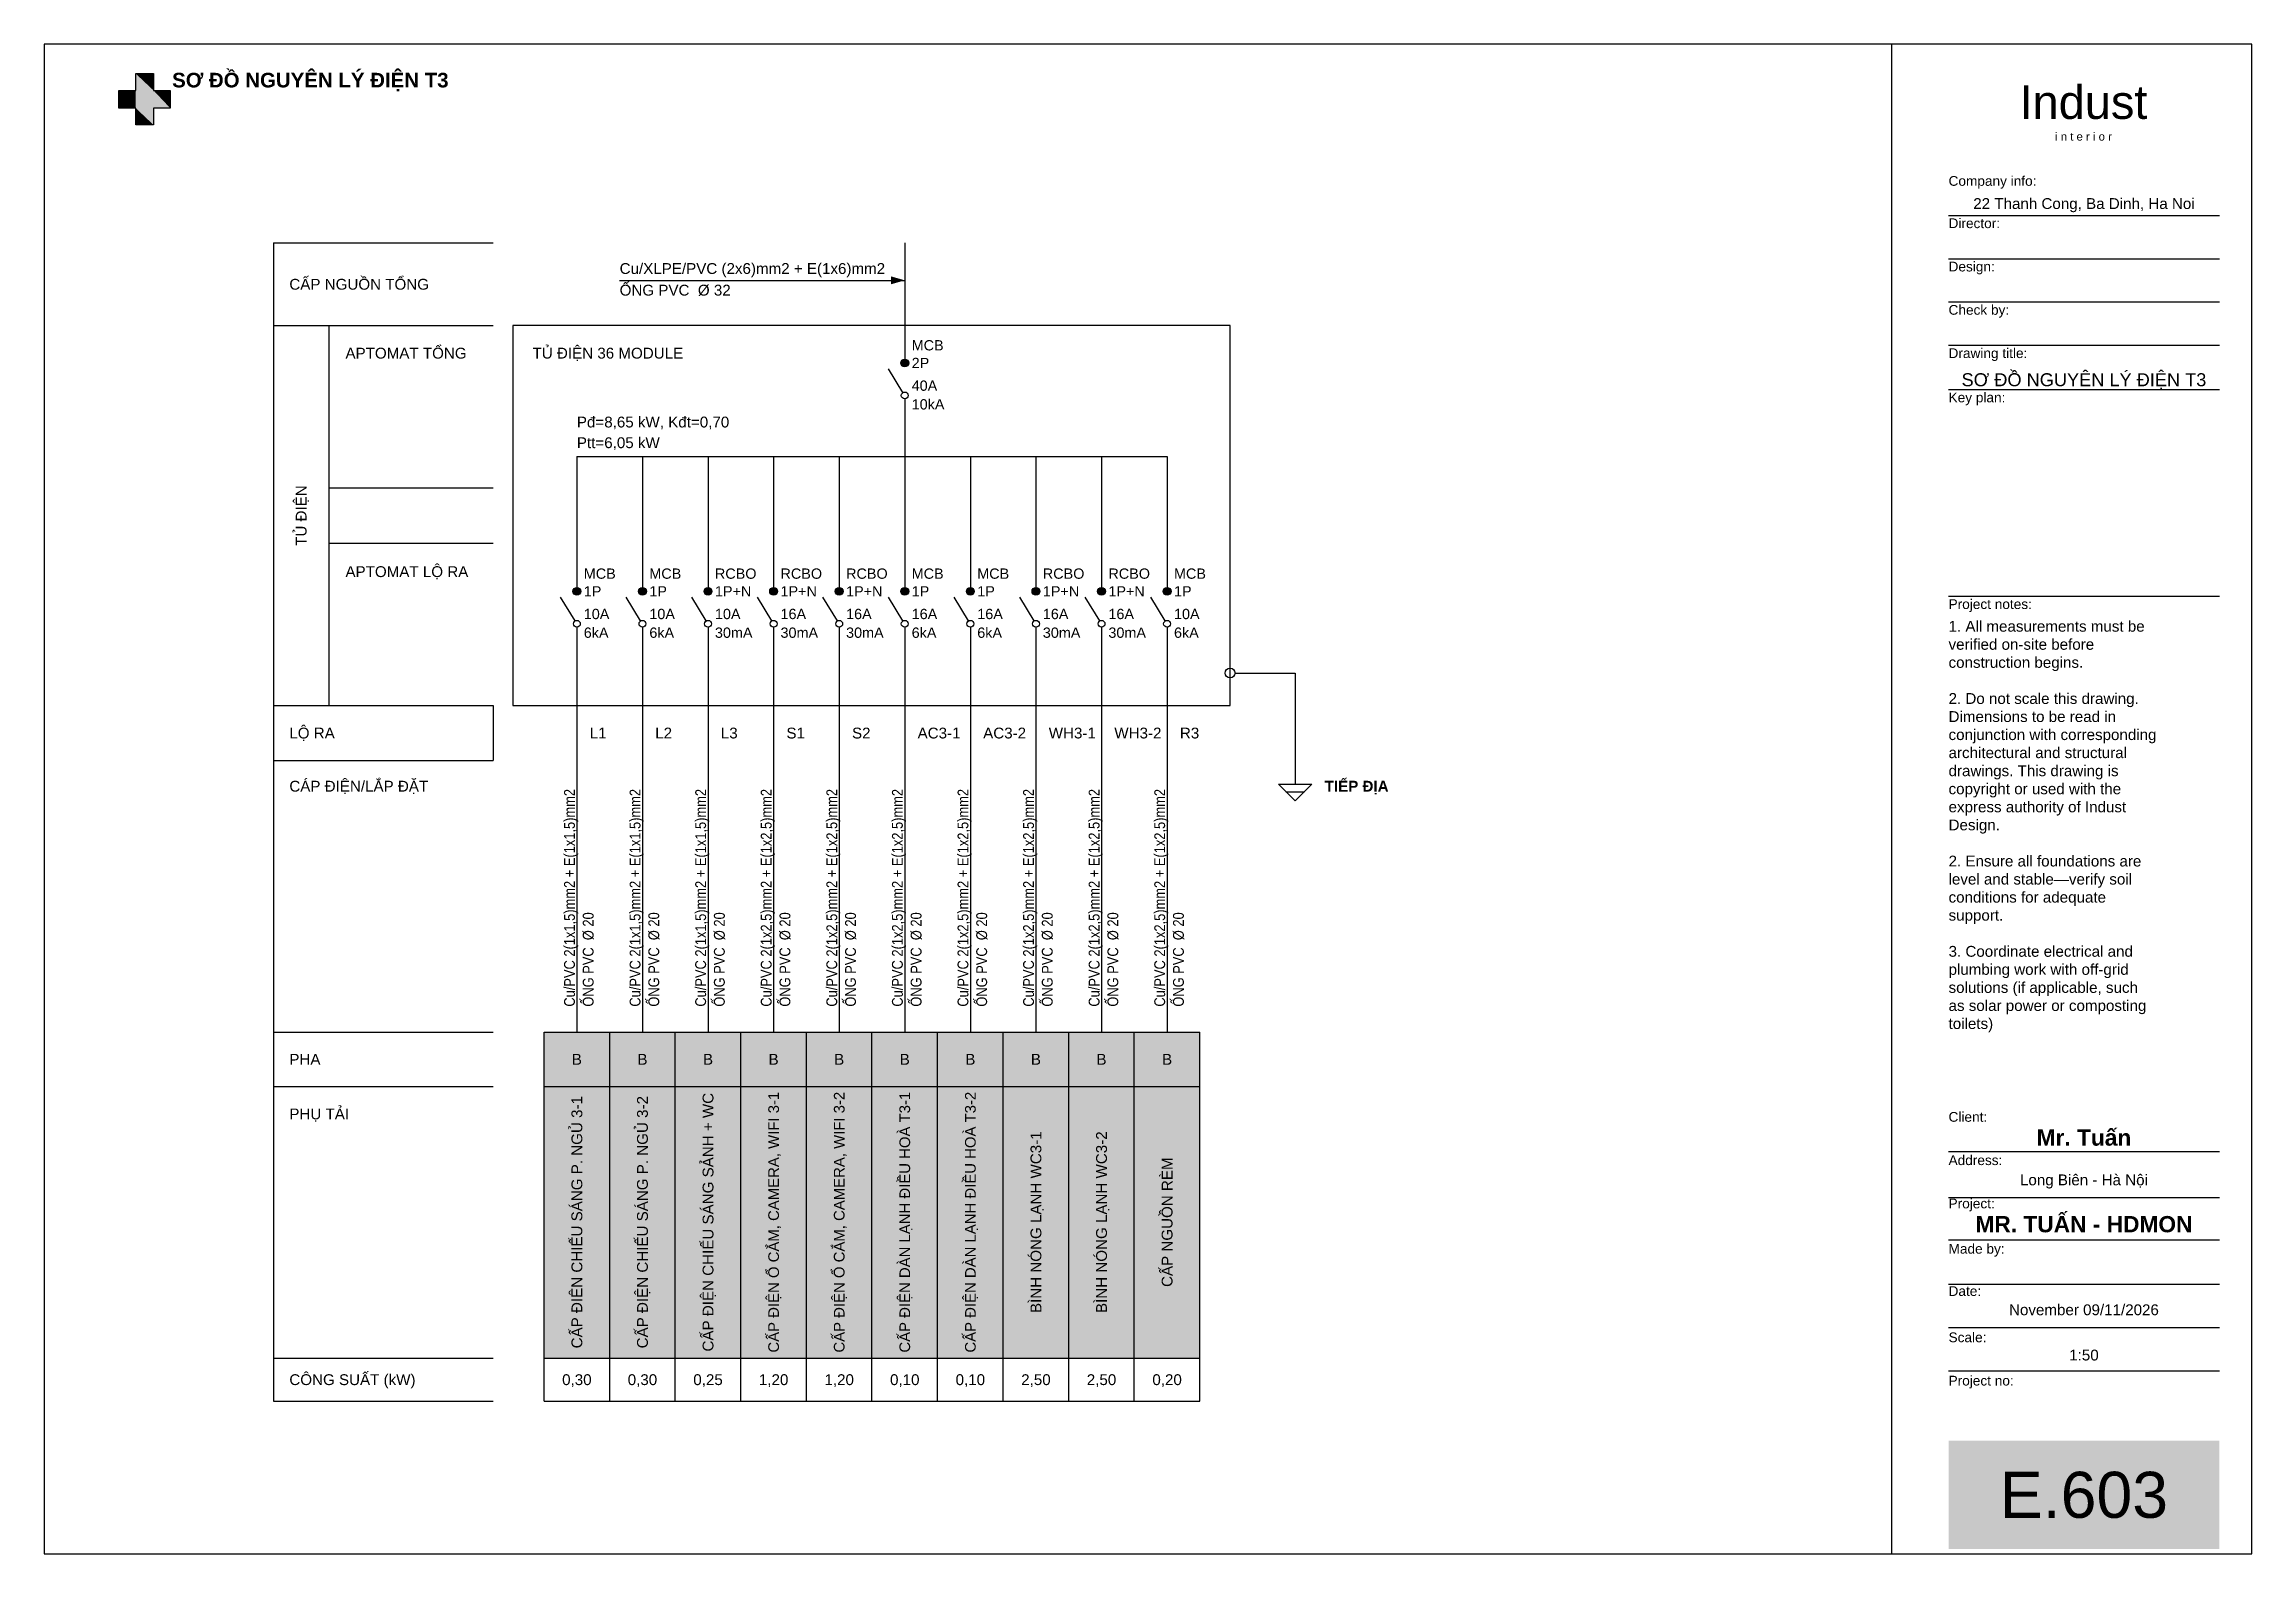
# Model space of a CAD drawing. Extents: x 10 to 417, y 6 to 285.
import ezdxf
from ezdxf.enums import TextEntityAlignment as Align

# ---------------------------------------------------------------- set-up
doc = ezdxf.new("R2010")
doc.units = 0
for name, color, linetype in [('IND-KHUNG', 254, 'CONTINUOUS'), ('IND-KT-GIATRI', 250, 'CONTINUOUS'), ('IND-KT-NET', 8, 'CONTINUOUS'), ('IND-KT-NHAN', 253, 'CONTINUOUS'), ('IND-KT-NOIBAT', 40, 'CONTINUOUS'), ('IND-KT-SOBV', 8, 'CONTINUOUS'), ('IND-KT-SOBV-CHU', 255, 'CONTINUOUS'), ('IND-SLD-CHU', 20, 'CONTINUOUS'), ('IND-SLD-NET', 154, 'CONTINUOUS'), ('IND-SLD-O', 254, 'CONTINUOUS'), ('IND-TIEUDE', 7, 'CONTINUOUS'), ('IND-TIEUDE-ICON', 132, 'CONTINUOUS')]:
    doc.layers.add(name, color=color, linetype=linetype)
doc.styles.add('IND-ARIAL', font='arial.ttf')
doc.styles.add('IND-ARIAL-DAM', font='arialbd.ttf')

# ---------------------------------------------------------------- blocks, each defined once
blk = doc.blocks.new('IND_CB')
at = {"layer": 'IND-SLD-NET'}
blk.add_line((-0.332, -5.452), (-2.997, -1.09), dxfattribs=at)
at = {"layer": 'IND-SLD-NET', "const_width": 0.727}
blk.add_lwpolyline([(-0.363, 0, 1), (0.363, 0, 1)], format="xyb", close=True, dxfattribs=at)
at = {"layer": 'IND-SLD-NET'}
for centre, radius in [((0, 0), 0.727), ((0, -5.995), 0.636)]:
    blk.add_circle(centre, radius, dxfattribs=at)
at = {"layer": 'IND-SLD-CHU', "style": 'IND-ARIAL'}
for tag, p in [('LOAI', (1.272, 2.32)), ('SO_CUC', (1.272, -0.95)), ('DONG_DM', (1.272, -5.128)), ('DONG_CAT', (1.272, -8.58))]:
    blk.add_attdef(tag, p, '', height=1.9, dxfattribs=at)
blk = doc.blocks.new('IND_TIEP_DIA')
at = {"layer": 'IND-SLD-NET'}
for p, q in [((-3.088, 0), (3.088, 0)), ((-3.088, 0), (0, -3.088)), ((3.088, 0), (0, -3.088)), ((-1.729, -1.39), (1.729, -1.39))]:
    blk.add_line(p, q, dxfattribs=at)
blk = doc.blocks.new('IND_KHUNG_TEN_GIATRI')
at = {"layer": 'IND-KT-GIATRI', "style": 'IND-ARIAL'}
for tag, height, p in [('CONG_TY', 2, (386.12, 254.498)), ('GIAM_DOC', 2, (386.12, 246.505)), ('THIET_KE', 2, (386.12, 238.512)), ('KIEM_TRA', 2, (386.12, 230.519)), ('TEN_BAN_VE', 2.4, (386.12, 221.781)), ('DIA_CHI', 2, (386.12, 74.29)), ('NGUOI_VE', 2, (386.12, 57.214)), ('NGAY', 2, (386.12, 50.311)), ('TY_LE', 2, (386.12, 41.955)), ('SO_DU_AN', 2, (386.12, 32.872))]:
    blk.add_attdef(tag, text='', height=height, dxfattribs=at).set_placement(p, align=Align.CENTER)
at = {"layer": 'IND-KT-NOIBAT', "style": 'IND-ARIAL-DAM'}
for tag, p in [('CHU_DAU_TU', (386.12, 81.602)), ('DU_AN', (386.12, 65.616))]:
    blk.add_attdef(tag, text='', height=3, dxfattribs=at).set_placement(p, align=Align.CENTER)
at = {"layer": 'IND-KT-SOBV-CHU', "style": 'IND-ARIAL'}
blk.add_attdef('SO_BAN_VE', text='', height=8.5, dxfattribs=at).set_placement((386.12, 12.909), align=Align.CENTER)

msp = doc.modelspace()

# ---------------------------------------------------------------- linework, layer by layer
at = {"layer": 'IND-KHUNG'}
for p, q in [((417.093, 284.927), (9.81, 284.927)), ((9.81, 284.927), (9.81, 6.259)), ((350.606, 284.927), (350.606, 6.259)), ((417.093, 6.259), (417.093, 284.927)), ((9.81, 6.259), (417.093, 6.259))]:
    msp.add_line(p, q, dxfattribs=at)
at = {"layer": 'IND-KT-NET'}
for p, q in [((361.142, 253.318), (411.099, 253.318)), ((361.142, 245.325), (411.099, 245.325)), ((361.142, 237.332), (411.099, 237.332)), ((361.142, 229.339), (411.099, 229.339)), ((361.142, 221.164), (411.099, 221.164)), ((361.142, 183.015), (411.099, 183.015)), ((361.142, 80.558), (411.099, 80.558)), ((361.142, 72.02), (411.099, 72.02)), ((361.142, 64.209), (411.099, 64.209)), ((361.142, 56.034), (411.099, 56.034)), ((361.142, 48.041), (411.099, 48.041)), ((361.142, 40.048), (411.099, 40.048))]:
    msp.add_line(p, q, dxfattribs=at)
at = {"layer": 'IND-KT-SOBV'}
msp.add_solid([(361.142, 7.167), (411.099, 7.167), (361.142, 27.15), (411.099, 27.15)], dxfattribs=at)
at = {"layer": 'IND-SLD-NET'}
for p, q in [((52.137, 248.231), (52.137, 34.417)), ((52.137, 248.231), (92.647, 248.231)), ((168.581, 248.231), (168.581, 226.069)), ((115.976, 241.328), (168.581, 241.328)), ((52.137, 232.972), (92.647, 232.972)), ((62.31, 232.972), (62.31, 162.851)), ((228.602, 232.972), (96.28, 232.972)), ((96.28, 232.972), (96.28, 162.851)), ((228.602, 162.851), (228.602, 232.972)), ((168.581, 219.438), (168.581, 208.811)), ((108.088, 208.811), (216.976, 208.811)), ((108.088, 208.811), (108.088, 183.924)), ((120.187, 208.811), (120.187, 183.924)), ((132.285, 208.811), (132.285, 183.924)), ((144.384, 208.811), (144.384, 183.924)), ((156.483, 208.811), (156.483, 183.924)), ((168.581, 208.811), (168.581, 183.924)), ((180.68, 208.811), (180.68, 183.924)), ((192.779, 208.811), (192.779, 183.924)), ((204.877, 208.811), (204.877, 183.924)), ((216.976, 208.811), (216.976, 183.924)), ((62.31, 202.998), (92.647, 202.998)), ((62.31, 192.825), (92.647, 192.825)), ((108.088, 177.293), (108.088, 102.539)), ((120.187, 177.293), (120.187, 102.539)), ((132.285, 177.293), (132.285, 102.539)), ((144.384, 177.293), (144.384, 102.539)), ((156.483, 177.293), (156.483, 102.539)), ((168.581, 177.293), (168.581, 102.539)), ((180.68, 177.293), (180.68, 102.539)), ((192.779, 177.293), (192.779, 102.539)), ((204.877, 177.293), (204.877, 102.539)), ((216.976, 177.293), (216.976, 102.539)), ((229.51, 168.846), (240.592, 168.846)), ((240.592, 168.846), (240.592, 148.318)), ((52.137, 162.851), (92.647, 162.851)), ((92.647, 162.851), (92.647, 152.678)), ((96.28, 162.851), (228.602, 162.851)), ((52.137, 152.678), (92.647, 152.678)), ((52.137, 102.539), (92.647, 102.539)), ((102.039, 102.539), (223.025, 102.539)), ((102.039, 34.417), (102.039, 102.539)), ((114.138, 34.417), (114.138, 102.539)), ((126.236, 34.417), (126.236, 102.539)), ((138.335, 34.417), (138.335, 102.539)), ((150.433, 34.417), (150.433, 102.539)), ((162.532, 34.417), (162.532, 102.539)), ((174.631, 34.417), (174.631, 102.539)), ((186.729, 34.417), (186.729, 102.539)), ((198.828, 34.417), (198.828, 102.539)), ((210.926, 34.417), (210.926, 102.539)), ((223.025, 34.417), (223.025, 102.539)), ((52.137, 92.548), (92.647, 92.548)), ((102.039, 92.548), (223.025, 92.548)), ((52.137, 42.41), (92.647, 42.41)), ((102.039, 42.41), (223.025, 42.41)), ((52.137, 34.417), (92.647, 34.417)), ((102.039, 34.417), (223.025, 34.417))]:
    msp.add_line(p, q, dxfattribs=at)
msp.add_circle((228.602, 168.846), 0.908, dxfattribs=at)
msp.add_solid([(168.581, 241.328), (166.038, 242.055), (166.038, 240.602)], dxfattribs=at)
at = {"layer": 'IND-SLD-O'}
for points in [[(102.039, 92.548), (223.025, 92.548), (102.039, 102.539), (223.025, 102.539)], [(102.039, 42.41), (223.025, 42.41), (102.039, 92.548), (223.025, 92.548)]]:
    msp.add_solid(points, dxfattribs=at)
at = {"layer": 'IND-TIEUDE'}
for p, q in [((26.704, 279.477), (29.974, 279.477)), ((26.704, 276.389), (26.704, 279.477)), ((29.974, 279.477), (29.974, 276.389)), ((23.616, 273.119), (23.616, 276.389)), ((23.616, 276.389), (26.704, 276.389)), ((26.704, 273.119), (23.616, 273.119)), ((26.704, 270.031), (26.704, 273.119)), ((29.974, 276.389), (33.062, 276.389)), ((33.062, 273.119), (29.974, 273.119)), ((29.974, 273.119), (29.974, 270.031)), ((33.062, 276.389), (33.062, 273.119)), ((29.974, 270.031), (26.704, 270.031))]:
    msp.add_line(p, q, dxfattribs=at)
at = {"layer": 'IND-TIEUDE-ICON'}
for points in [[(26.704, 279.477), (26.704, 276.389), (29.974, 270.031)], [(26.704, 279.477), (29.974, 270.031), (29.974, 273.119)], [(26.704, 279.477), (29.974, 273.119), (33.062, 273.119)], [(26.704, 279.477), (33.062, 273.119), (29.974, 276.389)], [(29.974, 276.389), (29.974, 279.477), (26.704, 279.477)], [(26.704, 276.389), (23.616, 276.389), (23.616, 273.119)], [(26.704, 276.389), (23.616, 273.119), (26.704, 273.119)], [(26.704, 276.389), (26.704, 273.119), (29.974, 270.031)], [(26.704, 273.119), (26.704, 270.031), (29.974, 270.031)], [(33.062, 273.119), (33.062, 276.389), (29.974, 276.389)]]:
    msp.add_solid(points, dxfattribs=at)

# ---------------------------------------------------------------- block references
at = {"layer": 'IND-SLD-NET'}
for name, p, values in [('IND_KHUNG_TEN_GIATRI', (0, 0), {'CONG_TY': '22 Thanh Cong, Ba Dinh, Ha Noi', 'TEN_BAN_VE': 'SƠ ĐỒ NGUYÊN LÝ ĐIỆN T3', 'CHU_DAU_TU': 'Mr. Tuấn', 'DIA_CHI': 'Long Biên - Hà Nội', 'DU_AN': 'MR. TUẤN - HDMON', 'NGAY': 'November 09/11/2026', 'TY_LE': '1:50', 'SO_BAN_VE': 'E.603'}), ('IND_CB', (168.581, 226.069), {'LOAI': 'MCB', 'SO_CUC': '2P', 'DONG_DM': '40A', 'DONG_CAT': '10kA'})]:
    msp.add_blockref(name, p, dxfattribs=at).add_auto_attribs(values)
ref = msp.add_blockref('IND_CB', (108.088, 183.924), dxfattribs=at)
ref.add_attrib('LOAI', 'MCB', (109.36, 186.243), dxfattribs={"layer": 'IND-SLD-CHU', "height": 1.9, "style": 'IND-ARIAL'})
ref.add_attrib('SO_CUC', '1P', (109.36, 182.974), dxfattribs={"layer": 'IND-SLD-CHU', "height": 1.9, "style": 'IND-ARIAL'})
ref.add_attrib('DONG_DM', '10A', (109.36, 178.795), dxfattribs={"layer": 'IND-SLD-CHU', "height": 1.9, "style": 'IND-ARIAL'})
ref.add_attrib('DONG_CAT', '6kA', (109.36, 175.344), dxfattribs={"layer": 'IND-SLD-CHU', "height": 1.9, "style": 'IND-ARIAL'})
ref = msp.add_blockref('IND_CB', (120.187, 183.924), dxfattribs=at)
ref.add_attrib('LOAI', 'MCB', (121.458, 186.243), dxfattribs={"layer": 'IND-SLD-CHU', "height": 1.9, "style": 'IND-ARIAL'})
ref.add_attrib('SO_CUC', '1P', (121.458, 182.974), dxfattribs={"layer": 'IND-SLD-CHU', "height": 1.9, "style": 'IND-ARIAL'})
ref.add_attrib('DONG_DM', '10A', (121.458, 178.795), dxfattribs={"layer": 'IND-SLD-CHU', "height": 1.9, "style": 'IND-ARIAL'})
ref.add_attrib('DONG_CAT', '6kA', (121.458, 175.344), dxfattribs={"layer": 'IND-SLD-CHU', "height": 1.9, "style": 'IND-ARIAL'})
ref = msp.add_blockref('IND_CB', (132.285, 183.924), dxfattribs=at)
ref.add_attrib('LOAI', 'RCBO', (133.557, 186.243), dxfattribs={"layer": 'IND-SLD-CHU', "height": 1.9, "style": 'IND-ARIAL'})
ref.add_attrib('SO_CUC', '1P+N', (133.557, 182.974), dxfattribs={"layer": 'IND-SLD-CHU', "height": 1.9, "style": 'IND-ARIAL'})
ref.add_attrib('DONG_DM', '10A', (133.557, 178.795), dxfattribs={"layer": 'IND-SLD-CHU', "height": 1.9, "style": 'IND-ARIAL'})
ref.add_attrib('DONG_CAT', '30mA', (133.557, 175.344), dxfattribs={"layer": 'IND-SLD-CHU', "height": 1.9, "style": 'IND-ARIAL'})
ref = msp.add_blockref('IND_CB', (144.384, 183.924), dxfattribs=at)
ref.add_attrib('LOAI', 'RCBO', (145.656, 186.243), dxfattribs={"layer": 'IND-SLD-CHU', "height": 1.9, "style": 'IND-ARIAL'})
ref.add_attrib('SO_CUC', '1P+N', (145.656, 182.974), dxfattribs={"layer": 'IND-SLD-CHU', "height": 1.9, "style": 'IND-ARIAL'})
ref.add_attrib('DONG_DM', '16A', (145.656, 178.795), dxfattribs={"layer": 'IND-SLD-CHU', "height": 1.9, "style": 'IND-ARIAL'})
ref.add_attrib('DONG_CAT', '30mA', (145.656, 175.344), dxfattribs={"layer": 'IND-SLD-CHU', "height": 1.9, "style": 'IND-ARIAL'})
ref = msp.add_blockref('IND_CB', (156.483, 183.924), dxfattribs=at)
ref.add_attrib('LOAI', 'RCBO', (157.754, 186.243), dxfattribs={"layer": 'IND-SLD-CHU', "height": 1.9, "style": 'IND-ARIAL'})
ref.add_attrib('SO_CUC', '1P+N', (157.754, 182.974), dxfattribs={"layer": 'IND-SLD-CHU', "height": 1.9, "style": 'IND-ARIAL'})
ref.add_attrib('DONG_DM', '16A', (157.754, 178.795), dxfattribs={"layer": 'IND-SLD-CHU', "height": 1.9, "style": 'IND-ARIAL'})
ref.add_attrib('DONG_CAT', '30mA', (157.754, 175.344), dxfattribs={"layer": 'IND-SLD-CHU', "height": 1.9, "style": 'IND-ARIAL'})
ref = msp.add_blockref('IND_CB', (168.581, 183.924), dxfattribs=at)
ref.add_attrib('LOAI', 'MCB', (169.853, 186.243), dxfattribs={"layer": 'IND-SLD-CHU', "height": 1.9, "style": 'IND-ARIAL'})
ref.add_attrib('SO_CUC', '1P', (169.853, 182.974), dxfattribs={"layer": 'IND-SLD-CHU', "height": 1.9, "style": 'IND-ARIAL'})
ref.add_attrib('DONG_DM', '16A', (169.853, 178.795), dxfattribs={"layer": 'IND-SLD-CHU', "height": 1.9, "style": 'IND-ARIAL'})
ref.add_attrib('DONG_CAT', '6kA', (169.853, 175.344), dxfattribs={"layer": 'IND-SLD-CHU', "height": 1.9, "style": 'IND-ARIAL'})
ref = msp.add_blockref('IND_CB', (180.68, 183.924), dxfattribs=at)
ref.add_attrib('LOAI', 'MCB', (181.952, 186.243), dxfattribs={"layer": 'IND-SLD-CHU', "height": 1.9, "style": 'IND-ARIAL'})
ref.add_attrib('SO_CUC', '1P', (181.952, 182.974), dxfattribs={"layer": 'IND-SLD-CHU', "height": 1.9, "style": 'IND-ARIAL'})
ref.add_attrib('DONG_DM', '16A', (181.952, 178.795), dxfattribs={"layer": 'IND-SLD-CHU', "height": 1.9, "style": 'IND-ARIAL'})
ref.add_attrib('DONG_CAT', '6kA', (181.952, 175.344), dxfattribs={"layer": 'IND-SLD-CHU', "height": 1.9, "style": 'IND-ARIAL'})
ref = msp.add_blockref('IND_CB', (192.779, 183.924), dxfattribs=at)
ref.add_attrib('LOAI', 'RCBO', (194.05, 186.243), dxfattribs={"layer": 'IND-SLD-CHU', "height": 1.9, "style": 'IND-ARIAL'})
ref.add_attrib('SO_CUC', '1P+N', (194.05, 182.974), dxfattribs={"layer": 'IND-SLD-CHU', "height": 1.9, "style": 'IND-ARIAL'})
ref.add_attrib('DONG_DM', '16A', (194.05, 178.795), dxfattribs={"layer": 'IND-SLD-CHU', "height": 1.9, "style": 'IND-ARIAL'})
ref.add_attrib('DONG_CAT', '30mA', (194.05, 175.344), dxfattribs={"layer": 'IND-SLD-CHU', "height": 1.9, "style": 'IND-ARIAL'})
ref = msp.add_blockref('IND_CB', (204.877, 183.924), dxfattribs=at)
ref.add_attrib('LOAI', 'RCBO', (206.149, 186.243), dxfattribs={"layer": 'IND-SLD-CHU', "height": 1.9, "style": 'IND-ARIAL'})
ref.add_attrib('SO_CUC', '1P+N', (206.149, 182.974), dxfattribs={"layer": 'IND-SLD-CHU', "height": 1.9, "style": 'IND-ARIAL'})
ref.add_attrib('DONG_DM', '16A', (206.149, 178.795), dxfattribs={"layer": 'IND-SLD-CHU', "height": 1.9, "style": 'IND-ARIAL'})
ref.add_attrib('DONG_CAT', '30mA', (206.149, 175.344), dxfattribs={"layer": 'IND-SLD-CHU', "height": 1.9, "style": 'IND-ARIAL'})
ref = msp.add_blockref('IND_CB', (216.976, 183.924), dxfattribs=at)
ref.add_attrib('LOAI', 'MCB', (218.247, 186.243), dxfattribs={"layer": 'IND-SLD-CHU', "height": 1.9, "style": 'IND-ARIAL'})
ref.add_attrib('SO_CUC', '1P', (218.247, 182.974), dxfattribs={"layer": 'IND-SLD-CHU', "height": 1.9, "style": 'IND-ARIAL'})
ref.add_attrib('DONG_DM', '10A', (218.247, 178.795), dxfattribs={"layer": 'IND-SLD-CHU', "height": 1.9, "style": 'IND-ARIAL'})
ref.add_attrib('DONG_CAT', '6kA', (218.247, 175.344), dxfattribs={"layer": 'IND-SLD-CHU', "height": 1.9, "style": 'IND-ARIAL'})
msp.add_blockref('IND_TIEP_DIA', (240.592, 148.318), dxfattribs=at)

# ---------------------------------------------------------------- texts
at = {"layer": 'IND-KT-GIATRI', "style": 'IND-ARIAL'}
for s, p in [('verified on-site before', (361.142, 173.14)), ('1. All measurements must be', (361.142, 176.474)), ('construction begins.', (361.142, 169.807)), ('2. Do not scale this drawing.', (361.142, 163.14)), ('Dimensions to be read in', (361.142, 159.807)), ('conjunction with corresponding', (361.142, 156.474)), ('architectural and structural', (361.142, 153.14)), ('drawings. This drawing is', (361.142, 149.807)), ('copyright or used with the', (361.142, 146.474)), ('express authority of Indust', (361.142, 143.14)), ('Design.', (361.142, 139.807)), ('2. Ensure all foundations are', (361.142, 133.14)), ('level and stable—verify soil', (361.142, 129.807)), ('conditions for adequate', (361.142, 126.474)), ('support.', (361.142, 123.14)), ('3. Coordinate electrical and', (361.142, 116.474)), ('plumbing work with off-grid', (361.142, 113.14)), ('solutions (if applicable, such', (361.142, 109.807)), ('as solar power or composting', (361.142, 106.474)), ('toilets)', (361.142, 103.14))]:
    msp.add_text(s, height=2, dxfattribs=at).set_placement(p)
at = {"layer": 'IND-KT-NHAN', "style": 'IND-ARIAL'}
for s, p in [('Company info:', (361.142, 259.676)), ('Director:', (361.142, 251.865)), ('Design:', (361.142, 243.872)), ('Check by:', (361.142, 235.879)), ('Drawing title:', (361.142, 227.885)), ('Key plan:', (361.142, 219.711)), ('Project notes:', (361.142, 181.562)), ('Client:', (361.142, 86.917)), ('Address:', (361.142, 78.924)), ('Project:', (361.142, 70.93)), ('Made by:', (361.142, 62.574)), ('Date:', (361.142, 54.763)), ('Scale:', (361.142, 46.225)), ('Project no:', (361.142, 38.231))]:
    msp.add_text(s, height=1.8, dxfattribs=at).set_placement(p, align=Align.MIDDLE_LEFT)
at = {"layer": 'IND-SLD-CHU'}
for s, style, p in [('Cu/XLPE/PVC (2x6)mm2 + E(1x6)mm2', 'IND-ARIAL', (115.976, 243.508)), ('CẤP NGUỒN TỔNG', 'IND-ARIAL', (55.043, 240.602)), ('ỐNG PVC  Ø 32', 'IND-ARIAL', (115.976, 239.512)), ('APTOMAT TỔNG', 'IND-ARIAL', (65.398, 227.885)), ('TỦ ĐIỆN 36 MODULE', 'IND-ARIAL', (99.913, 227.885)), ('Pđ=8,65 kW, Kđt=0,70', 'IND-ARIAL', (108.088, 215.169)), ('Ptt=6,05 kW', 'IND-ARIAL', (108.088, 211.354)), ('APTOMAT LỘ RA', 'IND-ARIAL', (65.398, 187.557)), ('LỘ RA', 'IND-ARIAL', (55.043, 157.764)), ('L1', 'IND-ARIAL', (110.45, 157.764)), ('L2', 'IND-ARIAL', (122.548, 157.764)), ('L3', 'IND-ARIAL', (134.647, 157.764)), ('S1', 'IND-ARIAL', (146.746, 157.764)), ('S2', 'IND-ARIAL', (158.844, 157.764)), ('AC3-1', 'IND-ARIAL', (170.943, 157.764)), ('AC3-2', 'IND-ARIAL', (183.042, 157.764)), ('WH3-1', 'IND-ARIAL', (195.14, 157.764)), ('WH3-2', 'IND-ARIAL', (207.239, 157.764)), ('R3', 'IND-ARIAL', (219.337, 157.764)), ('CÁP ĐIỆN/LẮP ĐẶT', 'IND-ARIAL', (55.043, 147.955)), ('TIẾP ĐỊA', 'IND-ARIAL-DAM', (246.042, 147.955)), ('PHA', 'IND-ARIAL', (55.043, 97.544)), ('PHỤ TẢI', 'IND-ARIAL', (55.043, 87.462)), ('CÔNG SUẤT (kW)', 'IND-ARIAL', (55.043, 38.413))]:
    msp.add_text(s, height=2, dxfattribs=dict(at, style=style)).set_placement(p, align=Align.MIDDLE_LEFT)
at = {"layer": 'IND-SLD-CHU', "style": 'IND-ARIAL'}
for s, height, p in [('TỦ ĐIỆN', 2, (57.223, 197.911)), ('CẤP ĐIÊN CHIẾU SÁNG P. NGỦ 3-1', 2, (108.088, 67.479)), ('CẤP ĐIỆN CHIẾU SÁNG P. NGỦ 3-2', 2, (120.187, 67.479)), ('CẤP ĐIỆN CHIẾU SÁNG SẢNH + WC', 2, (132.285, 67.479)), ('CẤP ĐIỆN Ổ CẮM, CAMERA, WIFI 3-1', 1.969, (144.384, 67.479)), ('CẤP ĐIỆN Ổ CẮM, CAMERA, WIFI 3-2', 1.969, (156.483, 67.479)), ('CẤP ĐIỆN DÀN LẠNH ĐIỀU HOÀ T3-1', 1.969, (168.581, 67.479)), ('CẤP ĐIỆN DÀN LẠNH ĐIỀU HOÀ T3-2', 1.969, (180.68, 67.479)), ('BÌNH NÓNG LẠNH WC3-1', 2, (192.779, 67.479)), ('BÌNH NÓNG LẠNH WC3-2', 2, (204.877, 67.479)), ('CẤP NGUỒN RÈM', 2, (216.976, 67.479))]:
    msp.add_text(s, height=height, rotation=90, dxfattribs=at).set_placement(p, align=Align.MIDDLE_CENTER)
at = {"layer": 'IND-SLD-CHU', "style": 'IND-ARIAL', "width": 0.85}
for s, p in [('Cu/PVC 2(1x1,5)mm2 + E(1x1,5)mm2', (107.725, 107.263)), ('Cu/PVC 2(1x1,5)mm2 + E(1x1,5)mm2', (119.824, 107.263)), ('Cu/PVC 2(1x1,5)mm2 + E(1x1,5)mm2', (131.922, 107.263)), ('Cu/PVC 2(1x2,5)mm2 + E(1x2,5)mm2', (144.021, 107.263)), ('Cu/PVC 2(1x2,5)mm2 + E(1x2,5)mm2', (156.119, 107.263)), ('Cu/PVC 2(1x2,5)mm2 + E(1x2,5)mm2', (168.218, 107.263)), ('Cu/PVC 2(1x2,5)mm2 + E(1x2,5)mm2', (180.317, 107.263)), ('Cu/PVC 2(1x2,5)mm2 + E(1x2,5)mm2', (192.415, 107.263)), ('Cu/PVC 2(1x2,5)mm2 + E(1x2,5)mm2', (204.514, 107.263)), ('Cu/PVC 2(1x2,5)mm2 + E(1x2,5)mm2', (216.612, 107.263)), ('ỐNG PVC  Ø 20', (111.176, 107.263)), ('ỐNG PVC  Ø 20', (123.275, 107.263)), ('ỐNG PVC  Ø 20', (135.374, 107.263)), ('ỐNG PVC  Ø 20', (147.472, 107.263)), ('ỐNG PVC  Ø 20', (159.571, 107.263)), ('ỐNG PVC  Ø 20', (171.67, 107.263)), ('ỐNG PVC  Ø 20', (183.768, 107.263)), ('ỐNG PVC  Ø 20', (195.867, 107.263)), ('ỐNG PVC  Ø 20', (207.965, 107.263)), ('ỐNG PVC  Ø 20', (220.064, 107.263))]:
    msp.add_text(s, height=2, rotation=90, dxfattribs=at).set_placement(p)
at = {"layer": 'IND-SLD-CHU', "style": 'IND-ARIAL'}
for s, p in [('B', (108.088, 97.544)), ('B', (120.187, 97.544)), ('B', (132.285, 97.544)), ('B', (144.384, 97.544)), ('B', (156.483, 97.544)), ('B', (168.581, 97.544)), ('B', (180.68, 97.544)), ('B', (192.779, 97.544)), ('B', (204.877, 97.544)), ('B', (216.976, 97.544)), ('0,30', (108.088, 38.413)), ('0,30', (120.187, 38.413)), ('0,25', (132.285, 38.413)), ('1,20', (144.384, 38.413)), ('1,20', (156.483, 38.413)), ('0,10', (168.581, 38.413)), ('0,10', (180.68, 38.413)), ('2,50', (192.779, 38.413)), ('2,50', (204.877, 38.413)), ('0,20', (216.976, 38.413))]:
    msp.add_text(s, height=2, dxfattribs=at).set_placement(p, align=Align.MIDDLE_CENTER)
at = {"layer": 'IND-TIEUDE', "style": 'IND-ARIAL-DAM'}
msp.add_text('SƠ ĐỒ NGUYÊN LÝ ĐIỆN T3', height=2.7, dxfattribs=at).set_placement((33.426, 276.934))
at = {"layer": 'IND-TIEUDE', "style": 'IND-ARIAL'}
for s, height, p in [('Indust', 6.2, (386.029, 271.121)), ('i n t e r i o r', 1.5, (386.029, 267.124))]:
    msp.add_text(s, height=height, dxfattribs=at).set_placement(p, align=Align.CENTER)

doc.saveas('drawing.dxf')
